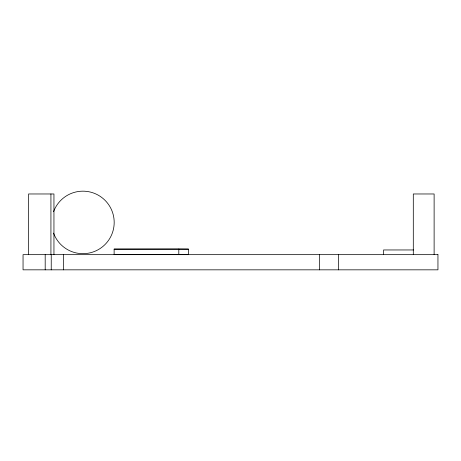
<?xml version="1.0" encoding="UTF-8"?>
<svg xmlns="http://www.w3.org/2000/svg" width="461" height="461" viewBox="0 0 461 461"><rect width="100%" height="100%" fill="white"/><g stroke="black" fill="none" stroke-linecap="round" stroke-linejoin="round"><path stroke-width="0.69" d="M178.81 254.599L178.805 249.061L114.126 249.124L114.132 254.662L188.399 254.662L188.44 249.124L114.126 249.124M413.563 249.96L383.575 249.96L383.575 254.662M178.805 249.061L188.44 249.124M434.118 254.662L434.118 193.972L413.298 193.972L413.298 254.662M338.46 254.662L338.46 269.835M319.519 254.662L319.519 269.835M63.52 254.662L63.52 269.835M53.949 254.662L53.949 193.972L28.57 193.972L28.57 254.662M51.234 254.662L51.234 269.835M50.929 193.972L50.929 254.662M45.19 254.662L45.19 269.835M53.562 211.737A31.256 31.256 0 0 1 101.593 197.348A31.256 31.256 0 0 1 101.593 247.494A31.256 31.256 0 0 1 53.562 233.105M437.95 254.662L23.05 254.662L23.05 269.835L437.95 269.835L437.95 254.662"/></g></svg>
